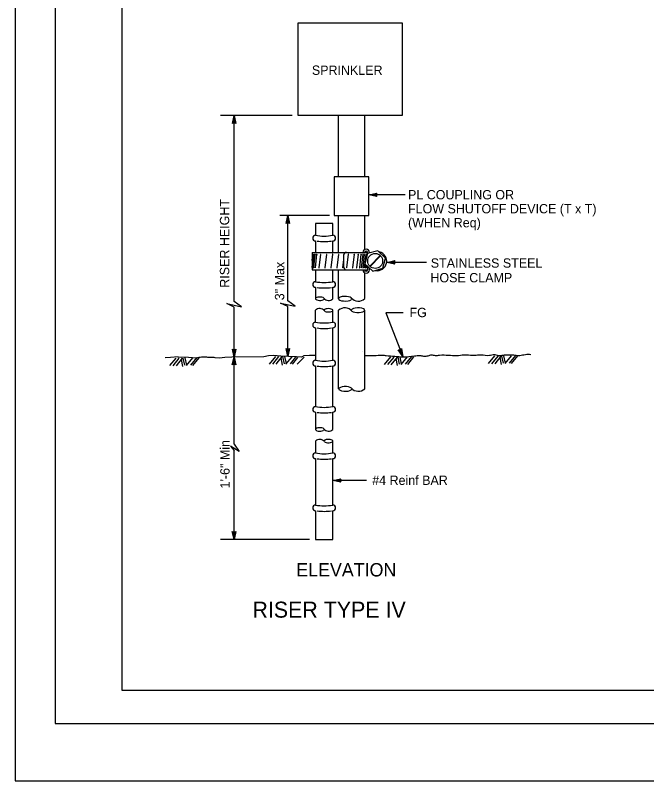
# Model space of a CAD drawing. Extents: x -893 to 867, y -474 to 712.
# Drawn here: x -893 to -420, y -474 to 100 of the extents above; entities that cross this region are included whole.
import ezdxf

# ---------------------------------------------------------------- set-up
doc = ezdxf.new("R2010")
doc.units = 0
for name, color, linetype in [('10 Sheet Format', 7, 'Continuous'), ('56 Stage 3 Anno', 7, 'Continuous'), ('57 Undefined', 7, 'Continuous'), ('60 Nongeo Data', 7, 'Continuous')]:
    doc.layers.add(name, color=color, linetype=linetype)

msp = doc.modelspace()

# ---------------------------------------------------------------- linework, layer by layer
at = {"layer": '10 Sheet Format'}
for p, q in [((-863.45, 668.96), (-863.45, -431.04)), ((-813.45, 643.96), (-813.45, -406.04)), ((-813.45, -406.04), (811.55, -406.04)), ((-863.45, -431.04), (836.55, -431.04))]:
    msp.add_line(p, q, dxfattribs=at)
for points in [[(-893.45, -474.04), (866.55, -474.04), (866.55, 711.96), (-893.45, 711.96)], [(-863.45, -431.04), (836.55, -431.04), (836.55, 668.96), (-863.45, 668.96)]]:
    msp.add_lwpolyline(points, close=True, dxfattribs=at)
at = {"layer": '56 Stage 3 Anno'}
for p, q in [((-685.65, 25.14), (-739.5, 25.14)), ((-730.61, 19.14), (-729.27, 25.14)), ((-730.26, 19.35), (-729.27, 23.76)), ((-729.34, -114.28), (-729.27, 25.14)), ((-685.65, 25.14), (-729.27, 25.14)), ((-729.27, 25.14), (-729.27, 25.14)), ((-729.27, 25.14), (-727.94, 19.14)), ((-729.27, 23.75), (-728.3, 19.37)), ((-729.27, 19.94), (-730.61, 19.14)), ((-730.61, 19.14), (-730.61, 19.14)), ((-729.9, 19.59), (-729.27, 22.37)), ((-729.55, 19.76), (-729.28, 20.99)), ((-729.28, 20.99), (-729.01, 19.78)), ((-729.27, 22.37), (-728.65, 19.55)), ((-727.94, 19.14), (-729.27, 19.94)), ((-727.94, 19.14), (-727.94, 19.14)), ((-628.21, -34.32), (-622.21, -32.99)), ((-601.06, -34.32), (-628.21, -34.32)), ((-622.21, -35.66), (-628.21, -34.32)), ((-628.21, -34.32), (-628.21, -34.32)), ((-622.42, -35.3), (-626.83, -34.32)), ((-626.82, -34.32), (-622.44, -33.35)), ((-625.44, -34.32), (-622.62, -33.7)), ((-622.66, -34.94), (-625.44, -34.32)), ((-624.06, -34.32), (-622.85, -34.05)), ((-622.83, -34.6), (-624.06, -34.32)), ((-622.21, -32.99), (-623.01, -34.32)), ((-623.01, -34.32), (-622.21, -35.66)), ((-622.21, -32.99), (-622.21, -32.99)), ((-622.21, -35.66), (-622.21, -35.66)), ((-657.82, -49.94), (-694.9, -49.94)), ((-690.34, -55.94), (-689, -49.94)), ((-689.99, -55.72), (-689, -51.32)), ((-689, -49.94), (-689, -49.94)), ((-689, -49.94), (-687.67, -55.94)), ((-689, -113.99), (-689, -49.94)), ((-689, -51.33), (-688.03, -55.7)), ((-689, -55.14), (-690.34, -55.94)), ((-690.34, -55.94), (-690.34, -55.94)), ((-689.63, -55.49), (-689, -52.7)), ((-689.28, -55.31), (-689, -54.08)), ((-689, -52.7), (-688.38, -55.53)), ((-689, -54.08), (-688.74, -55.29)), ((-687.67, -55.94), (-689, -55.14)), ((-687.67, -55.94), (-687.67, -55.94)), ((-614.77, -85.03), (-608.77, -83.7)), ((-585, -85.03), (-614.77, -85.03)), ((-608.77, -86.37), (-614.77, -85.03)), ((-614.77, -85.03), (-614.77, -85.03)), ((-608.99, -86.01), (-613.39, -85.03)), ((-613.38, -85.02), (-609.01, -84.05)), ((-612.01, -85.03), (-609.18, -84.4)), ((-609.22, -85.65), (-612.01, -85.03)), ((-610.63, -85.03), (-609.42, -84.76)), ((-609.4, -85.3), (-610.63, -85.03)), ((-608.77, -83.7), (-609.57, -85.03)), ((-609.57, -85.03), (-608.77, -86.37)), ((-608.77, -83.7), (-608.77, -83.7)), ((-608.77, -86.37), (-608.77, -86.37)), ((-723.75, -118.37), (-729.34, -114.28)), ((-683.52, -118), (-689, -113.99)), ((-729.34, -118.57), (-734.79, -115.91)), ((-734.79, -115.91), (-723.75, -118.37)), ((-729.27, -156.1), (-729.34, -118.57)), ((-689, -118.25), (-694.56, -115.55)), ((-694.56, -115.55), (-683.52, -118)), ((-689, -155.56), (-689, -118.25)), ((-602.34, -122.88), (-615.38, -122.88)), ((-615.38, -122.88), (-602.76, -155.72)), ((-729.27, -156.1), (-729.27, -133.26)), ((-729.27, -156.1), (-730.6, -150.1)), ((-730.6, -150.1), (-730.6, -150.1)), ((-730.6, -150.1), (-729.27, -150.9)), ((-729.28, -154.71), (-730.24, -150.34)), ((-729.27, -153.34), (-729.9, -150.51)), ((-729.27, -151.96), (-729.54, -150.75)), ((-729.27, -150.9), (-727.93, -150.1)), ((-727.93, -150.1), (-729.27, -156.1)), ((-728.29, -150.32), (-729.27, -154.72)), ((-728.65, -150.55), (-729.27, -153.34)), ((-728.99, -150.73), (-729.27, -151.96)), ((-727.93, -150.1), (-727.93, -150.1)), ((-689, -155.56), (-690.33, -149.56)), ((-690.33, -149.56), (-690.33, -149.56)), ((-690.33, -149.56), (-689, -150.36)), ((-689, -154.17), (-689.97, -149.8)), ((-689, -152.8), (-689.63, -149.97)), ((-689, -151.42), (-689.27, -150.21)), ((-689, -150.36), (-687.66, -149.56)), ((-687.66, -149.56), (-689, -155.56)), ((-688.02, -149.78), (-689, -154.18)), ((-688.38, -150.01), (-689, -152.8)), ((-688.72, -150.19), (-689, -151.42)), ((-687.66, -149.56), (-687.66, -149.56)), ((-602.76, -155.72), (-606.15, -150.6)), ((-606.15, -150.6), (-606.15, -150.6)), ((-606.15, -150.6), (-604.62, -150.87)), ((-603.26, -154.43), (-605.73, -150.69)), ((-603.75, -153.14), (-605.34, -150.73)), ((-604.24, -151.85), (-604.92, -150.82)), ((-604.62, -150.87), (-603.66, -149.64)), ((-604.43, -150.61), (-604.24, -151.85)), ((-604.17, -150.32), (-603.75, -153.14)), ((-603.91, -149.97), (-603.25, -154.43)), ((-603.66, -149.64), (-603.66, -149.64)), ((-603.66, -149.64), (-602.76, -155.72)), ((-730.66, -162.04), (-729.32, -156.04)), ((-730.31, -161.82), (-729.32, -157.42)), ((-729.95, -161.59), (-729.32, -158.8)), ((-729.6, -161.41), (-729.33, -160.18)), ((-729.33, -160.18), (-729.06, -161.39)), ((-729.32, -221.43), (-729.32, -156.04)), ((-729.32, -156.04), (-729.32, -156.04)), ((-729.32, -156.04), (-727.99, -162.04)), ((-729.32, -157.43), (-728.35, -161.81)), ((-729.32, -158.8), (-728.7, -161.63)), ((-729.27, -156.1), (-729.27, -156.1)), ((-689, -155.56), (-689, -155.56)), ((-602.76, -155.72), (-602.76, -155.72)), ((-729.32, -161.24), (-730.66, -162.04)), ((-730.66, -162.04), (-730.66, -162.04)), ((-727.99, -162.04), (-729.32, -161.24)), ((-727.99, -162.04), (-727.99, -162.04)), ((-725.4, -227.02), (-732.04, -222.9)), ((-732.04, -222.9), (-729.32, -226.25)), ((-729.32, -221.43), (-725.4, -227.02)), ((-729.32, -292.99), (-729.32, -226.25)), ((-655.23, -248.74), (-649.23, -247.41)), ((-629.92, -248.74), (-655.23, -248.74)), ((-649.23, -250.08), (-655.23, -248.74)), ((-655.23, -248.74), (-655.23, -248.74)), ((-649.44, -249.72), (-653.85, -248.74)), ((-653.84, -248.73), (-649.46, -247.77)), ((-652.46, -248.74), (-649.64, -248.11)), ((-649.68, -249.36), (-652.46, -248.74)), ((-651.08, -248.74), (-649.87, -248.47)), ((-649.85, -249.01), (-651.08, -248.74)), ((-649.23, -247.41), (-650.03, -248.74)), ((-650.03, -248.74), (-649.23, -250.08)), ((-649.23, -247.41), (-649.23, -247.41)), ((-649.23, -250.08), (-649.23, -250.08)), ((-729.32, -292.99), (-730.65, -286.99)), ((-730.65, -286.99), (-730.65, -286.99)), ((-730.65, -286.99), (-729.32, -287.79)), ((-729.33, -291.6), (-730.29, -287.22)), ((-729.32, -287.79), (-727.98, -286.99)), ((-727.98, -286.99), (-729.32, -292.99)), ((-728.34, -287.2), (-729.32, -291.61)), ((-727.98, -286.99), (-727.98, -286.99)), ((-729.32, -290.22), (-729.95, -287.4)), ((-729.32, -288.84), (-729.59, -287.63)), ((-728.7, -287.44), (-729.32, -290.22)), ((-729.05, -287.61), (-729.32, -288.84)), ((-672.61, -292.99), (-739.5, -292.99)), ((-729.32, -292.99), (-729.32, -292.99))]:
    msp.add_line(p, q, dxfattribs=at)
at = {"layer": '60 Nongeo Data'}
for p, q in [((-650.88, -20.91), (-650.88, 25.14)), ((-631.32, -20.91), (-631.32, 25.14)), ((-650.88, -77.52), (-650.88, -49.94)), ((-631.32, -75.18), (-631.32, -49.94)), ((-655.23, -55.79), (-668.26, -55.79)), ((-668.26, -55.79), (-668.26, -64.7)), ((-655.23, -64.7), (-655.23, -55.79)), ((-668.27, -68.91), (-668.26, -68.91)), ((-668.26, -68.91), (-668.26, -77.52)), ((-655.23, -77.52), (-655.23, -68.91)), ((-670.83, -77.52), (-670.83, -90.56)), ((-670.83, -77.52), (-629.15, -77.52)), ((-670.51, -79.05), (-670.83, -81.73)), ((-669.88, -79.06), (-670.83, -87.01)), ((-670.83, -83.66), (-670.29, -79.08)), ((-670.83, -88.94), (-669.66, -79.08)), ((-669.23, -79.08), (-670.41, -88.93)), ((-670.18, -88.96), (-669, -79.1)), ((-668.6, -79.08), (-669.78, -88.93)), ((-669.55, -88.96), (-668.37, -79.1)), ((-667.39, -79.08), (-668.57, -88.93)), ((-668.34, -88.96), (-667.17, -79.1)), ((-664.42, -79.09), (-665.6, -88.94)), ((-665.38, -88.97), (-664.2, -79.11)), ((-660.04, -79.11), (-661.22, -88.97)), ((-660.99, -88.99), (-659.82, -79.14)), ((-655.47, -79.07), (-656.64, -88.92)), ((-656.42, -88.94), (-655.24, -79.09)), ((-650.99, -79.11), (-652.16, -88.97)), ((-651.94, -88.99), (-650.76, -79.14)), ((-647.17, -79.7), (-647.17, -88.39)), ((-643.66, -79.04), (-644.84, -88.89)), ((-644.61, -88.91), (-643.44, -79.06)), ((-639.3, -79.04), (-640.48, -88.89)), ((-640.26, -88.91), (-639.08, -79.06)), ((-636.27, -79.06), (-637.44, -88.91)), ((-637.22, -88.94), (-636.04, -79.08)), ((-634.08, -79.06), (-635.26, -88.91)), ((-635.04, -88.94), (-633.86, -79.09)), ((-632.7, -79.04), (-633.88, -88.89)), ((-633.65, -88.92), (-632.47, -79.07)), ((-631.59, -79.08), (-632.77, -88.94)), ((-632.54, -88.96), (-631.36, -79.11)), ((-630.53, -79.01), (-631.71, -88.87)), ((-631.48, -88.89), (-630.3, -79.04)), ((-629.09, -78.41), (-631.1, -86.16)), ((-629.72, -79.04), (-630.12, -82.39)), ((-629.7, -80.75), (-629.5, -79.06)), ((-629.15, -77.52), (-629.15, -78.64)), ((-621.37, -76.28), (-629.09, -78.41)), ((-627.74, -77.63), (-627.74, -78.04)), ((-619.68, -79.8), (-627.57, -87.78)), ((-619.35, -80.13), (-627.24, -88.1)), ((-615.81, -81.79), (-621.37, -76.28)), ((-647.17, -82.91), (-647.88, -88.89)), ((-647.65, -88.92), (-647.17, -84.84)), ((-631.1, -86.16), (-625.24, -91.71)), ((-617.66, -89.47), (-615.81, -81.79)), ((-670.83, -90.56), (-629.15, -90.56)), ((-668.26, -90.56), (-668.26, -99.52)), ((-655.23, -99.52), (-655.23, -90.56)), ((-650.88, -112.29), (-650.88, -90.56)), ((-632.76, -90.56), (-632.76, -90.56)), ((-630.63, -86.61), (-630.9, -88.89)), ((-630.68, -88.91), (-630.42, -86.8)), ((-630.06, -87.14), (-630.27, -88.87)), ((-630.05, -88.9), (-629.86, -87.34)), ((-629.15, -88.01), (-629.15, -90.56)), ((-627.79, -90.56), (-627.79, -89.29)), ((-625.24, -91.71), (-617.66, -89.47)), ((-631.32, -112.24), (-631.32, -92.83)), ((-668.27, -103.74), (-668.26, -103.74)), ((-668.26, -103.74), (-668.26, -112.29)), ((-655.23, -112.29), (-655.23, -103.74)), ((-661.29, -112.52), (-662.46, -113.09)), ((-640.7, -112.36), (-641.49, -113)), ((-662.2, -120.76), (-661.03, -120.19)), ((-641.51, -120.87), (-640.72, -120.23)), ((-668.26, -129.9), (-668.26, -120.98)), ((-655.23, -129.9), (-655.23, -120.98)), ((-650.88, -152.03), (-650.88, -120.98)), ((-631.32, -154.4), (-631.32, -120.93)), ((-668.26, -134.13), (-668.26, -152.03)), ((-655.23, -152.03), (-655.23, -134.13)), ((-699.4, -154.91), (-703.4, -155.25)), ((-694.18, -155.36), (-699.4, -154.91)), ((-672.74, -154.91), (-676.85, -155.25)), ((-668.29, -154.8), (-672.74, -154.91)), ((-668.26, -152.03), (-668.26, -158.52)), ((-655.23, -158.52), (-655.23, -152.03)), ((-650.88, -179.99), (-650.88, -152.24)), ((-632.76, -152.03), (-632.76, -152.03)), ((-631.32, -179.99), (-631.32, -154.4)), ((-518.24, -154.97), (-522.92, -160.69)), ((-776.95, -156.36), (-780.95, -156.58)), ((-773.08, -156.82), (-777.76, -162.54)), ((-771.17, -156.03), (-776.95, -156.36)), ((-770.64, -156.86), (-775.32, -162.58)), ((-768.2, -156.9), (-772.88, -162.62)), ((-763.51, -156.36), (-771.39, -156.05)), ((-769.05, -157.88), (-767.97, -163.24)), ((-767.71, -156.84), (-766.63, -162.2)), ((-766.21, -156.72), (-765.13, -162.08)), ((-760.63, -156.73), (-765.31, -162.45)), ((-757.4, -156.8), (-763.51, -156.36)), ((-757.36, -156.5), (-762.04, -162.22)), ((-755.77, -156.76), (-760.46, -162.47)), ((-740.29, -156.8), (-743.4, -156.58)), ((-736.29, -156.47), (-740.29, -156.8)), ((-730.95, -156.25), (-736.29, -156.47)), ((-706.96, -155.91), (-730.95, -156.25)), ((-703.4, -155.25), (-706.96, -155.91)), ((-698.3, -155.69), (-702.98, -161.41)), ((-695.86, -155.74), (-700.54, -161.45)), ((-693.42, -155.78), (-698.1, -161.5)), ((-694.27, -156.76), (-693.19, -162.11)), ((-688.51, -155.58), (-694.18, -155.36)), ((-692.93, -155.72), (-691.85, -161.08)), ((-691.43, -155.6), (-690.35, -160.96)), ((-685.94, -155.8), (-690.62, -161.51)), ((-682.4, -156.03), (-688.51, -155.58)), ((-683.31, -156.27), (-687.26, -161.1)), ((-681.62, -156.39), (-685.68, -161.35)), ((-678.63, -156.25), (-682.4, -156.03)), ((-676.63, -156.09), (-682.08, -161.44)), ((-676.85, -155.25), (-678.63, -156.25)), ((-611.92, -156.03), (-616.61, -161.75)), ((-609.48, -156.08), (-614.16, -161.79)), ((-607.04, -156.12), (-611.72, -161.84)), ((-607.9, -157.09), (-606.82, -162.45)), ((-606.56, -156.06), (-605.48, -161.42)), ((-605.05, -155.94), (-603.97, -161.3)), ((-599.47, -155.95), (-604.16, -161.66)), ((-596.21, -155.72), (-600.89, -161.44)), ((-594.62, -155.97), (-599.3, -161.69)), ((-533.96, -155.28), (-538.64, -161)), ((-531.52, -155.33), (-536.2, -161.04)), ((-529.08, -155.37), (-533.76, -161.09)), ((-529.93, -156.34), (-528.85, -161.7)), ((-528.59, -155.31), (-527.51, -160.67)), ((-527.09, -155.19), (-526.01, -160.55)), ((-521.51, -155.2), (-526.19, -160.91)), ((-516.65, -155.22), (-521.34, -160.94)), ((-668.27, -162.73), (-668.26, -162.73)), ((-668.26, -162.73), (-668.26, -193.28)), ((-655.23, -193.26), (-655.23, -162.73)), ((-640.64, -180.05), (-641.43, -180.7)), ((-668.27, -197.49), (-668.26, -197.49)), ((-668.26, -197.48), (-668.26, -210.41)), ((-655.23, -210.41), (-655.23, -197.49)), ((-661.29, -210.64), (-662.46, -211.21)), ((-668.26, -219.11), (-668.26, -228.06)), ((-662.2, -218.88), (-661.03, -218.31)), ((-655.23, -228.05), (-655.23, -219.11)), ((-668.27, -232.27), (-668.26, -232.27)), ((-668.26, -232.27), (-668.26, -267.17)), ((-655.23, -267.15), (-655.23, -232.27)), ((-668.27, -271.38), (-668.26, -271.38)), ((-668.26, -271.38), (-668.26, -292.99)), ((-655.23, -292.99), (-655.23, -271.38)), ((-668.26, -292.99), (-655.23, -292.99))]:
    msp.add_line(p, q, dxfattribs=at)
for points in [[(-681.3, 25.14), (-681.3, 94.67), (-603.08, 94.67), (-603.08, 25.14)], [(-654.1, -49.94), (-628.21, -49.94), (-628.21, -20.91), (-654.1, -20.91)]]:
    msp.add_lwpolyline(points, close=True, dxfattribs=at)
msp.add_circle((-623.44, -83.96), 5.61, dxfattribs=at)
for centre, radius, start, end in [((-668.23, -66.81), 2.11, 90.82689, 269.14308), ((-661.75, -27.98), 37.29, 259.93187, 280.06824), ((-655.26, -66.81), 2.11, 270.82689, 89.14308), ((-661.75, -32.12), 37.29, 261.77663, 278.47418), ((-670.4, -79.07), 0.114, 353.41806, 173.65981), ((-669.77, -79.07), 0.114, 353.41806, 173.65981), ((-669.12, -79.09), 0.114, 353.41806, 173.65981), ((-668.49, -79.09), 0.114, 353.41806, 173.65981), ((-667.28, -79.09), 0.114, 353.41806, 173.65981), ((-664.31, -79.1), 0.114, 353.41806, 173.65981), ((-659.93, -79.13), 0.114, 353.41806, 173.65981), ((-655.35, -79.08), 0.114, 353.41806, 173.65981), ((-650.87, -79.13), 0.114, 353.41806, 173.65981), ((-644.99, -79.7), 2.17, 90, 180), ((-643.55, -79.05), 0.114, 353.41806, 173.65981), ((-639.19, -79.05), 0.114, 353.41806, 173.65981), ((-636.15, -79.07), 0.114, 353.41806, 173.65981), ((-633.97, -79.07), 0.114, 353.41806, 173.65981), ((-630.22, -77.58), 2.49, 358.78971, 178.69805), ((-632.58, -79.05), 0.114, 353.41806, 173.65981), ((-631.48, -79.1), 0.114, 353.41806, 173.65981), ((-630.22, -77.58), 1.07, 3.01279, 176.98721), ((-630.42, -79.03), 0.114, 353.41806, 173.65981), ((-629.61, -79.05), 0.114, 353.41806, 173.65981), ((-630.22, -77.58), 1.07, 358.78971, 0.23197), ((-621.88, -84.15), 7.09, 259.18612, 77.64942), ((-670.29, -88.94), 0.114, 173.41806, 353.41806), ((-669.66, -88.94), 0.114, 173.41806, 353.41806), ((-668.46, -88.94), 0.114, 173.41806, 353.41806), ((-665.49, -88.95), 0.114, 173.41806, 353.41806), ((-661.11, -88.98), 0.114, 173.41806, 353.41806), ((-656.53, -88.93), 0.114, 173.41806, 353.41806), ((-652.05, -88.98), 0.114, 173.41806, 353.41806), ((-647.76, -88.91), 0.114, 173.41806, 353.41806), ((-644.99, -88.39), 2.17, 180, 270), ((-644.73, -88.9), 0.114, 173.41806, 353.41806), ((-640.37, -88.9), 0.114, 173.41806, 353.41806), ((-637.33, -88.92), 0.114, 173.41806, 353.41806), ((-635.15, -88.93), 0.114, 173.41806, 353.41806), ((-633.76, -88.91), 0.114, 173.41806, 353.41806), ((-632.65, -88.95), 0.114, 173.41806, 353.41806), ((-630.28, -90.56), 2.49, 180, 0), ((-631.59, -88.88), 0.114, 173.41806, 353.41806), ((-630.28, -90.56), 1.13, 180, 0), ((-630.79, -88.9), 0.114, 173.41806, 353.41806), ((-630.16, -88.88), 0.114, 173.41806, 353.41806), ((-668.23, -101.63), 2.11, 90.82689, 269.14308), ((-661.75, -62.81), 37.29, 259.93187, 280.06824), ((-655.26, -101.63), 2.11, 270.82689, 89.14308), ((-661.75, -66.95), 37.29, 261.77663, 278.47418), ((-658.39, -109), 4.56, 218.76801, 313.82446), ((-636.07, -107.01), 7.07, 221.56726, 312.18618), ((-665.11, -124.27), 4.56, 38.76801, 133.82446), ((-646.13, -126.22), 7.07, 41.56726, 132.18618), ((-668.23, -132), 2.11, 90.82689, 269.14308), ((-661.75, -93.19), 37.29, 259.93187, 280.06824), ((-655.26, -132.02), 2.11, 270.82689, 89.14308), ((-661.75, -97.34), 37.29, 261.77663, 278.47418), ((-668.23, -160.63), 2.11, 90.82689, 269.14308), ((-661.75, -121.8), 37.29, 259.93187, 280.06824), ((-655.26, -160.63), 2.11, 270.82689, 89.14308), ((-661.75, -125.94), 37.29, 261.77663, 278.47418), ((-636.01, -174.7), 7.07, 221.56726, 312.18618), ((-668.23, -195.38), 2.11, 90.82689, 269.14308), ((-661.75, -156.56), 37.29, 259.93187, 280.06824), ((-655.26, -195.38), 2.11, 270.82689, 89.14308), ((-661.75, -160.7), 37.29, 261.77663, 278.47418), ((-658.39, -207.12), 4.56, 218.76801, 313.82446), ((-665.11, -222.4), 4.56, 38.76801, 133.82446), ((-668.23, -230.17), 2.11, 90.82689, 269.14308), ((-661.75, -191.34), 37.29, 259.93187, 280.06824), ((-655.26, -230.17), 2.11, 270.82689, 89.14308), ((-661.75, -195.48), 37.29, 261.77663, 278.47418), ((-668.23, -269.28), 2.11, 90.82689, 269.14308), ((-661.75, -230.45), 37.29, 259.93187, 280.06824), ((-655.26, -269.28), 2.11, 270.82689, 89.14308), ((-661.75, -234.59), 37.29, 261.77663, 278.47418)]:
    msp.add_arc(centre, radius, start, end, dxfattribs=at)
for centre, major_axis, ratio, start_param, end_param in [((-665.01, -112.29), (-3.26, 0), 0.389248, 3.539799, 8.787226), ((-645.98, -112.29), (-4.9, 0), 0.358884, 3.476608, 9.002436), ((-658.49, -120.98), (3.26, 0), 0.389248, 3.539799, 8.787226), ((-636.23, -120.94), (4.9, 0), 0.358884, 3.476608, 9.002436), ((-645.92, -179.99), (-4.9, 0), 0.358884, 3.476608, 9.002436), ((-665.01, -210.41), (-3.26, 0), 0.389248, 3.539799, 8.787226), ((-658.49, -219.11), (3.26, 0), 0.389248, 3.539799, 8.787226)]:
    msp.add_ellipse(centre, major_axis=major_axis, ratio=ratio, start_param=start_param, end_param=end_param, dxfattribs=at)
for points in [[(-631.21, -154.95), (-624.14, -154.92), (-618.38, -154.68), (-615.17, -154.9), (-602.44, -155.87), (-594.02, -155.22), (-589.91, -154.87), (-587.28, -155.39)], [(-587.28, -155.39), (-584.5, -155.28), (-581.58, -154.47), (-578.34, -154.8), (-575.09, -154.64), (-568.44, -154.64), (-562.44, -154.96), (-556.6, -154.31), (-550.44, -154.64), (-546.71, -154.47)], [(-546.71, -154.47), (-544.09, -154.32), (-537.75, -154.77), (-535.98, -154.32), (-533.75, -154.21), (-531.98, -154.77), (-528.42, -154.77), (-525.64, -154.44), (-522.31, -154.32), (-518.53, -154.55), (-514.87, -154.88), (-510.76, -154.1), (-506.65, -154.1)], [(-743.4, -156.58), (-746.42, -156.39), (-749.76, -156.28), (-753.87, -156.22), (-755.7, -156.5), (-757.59, -156.89)]]:
    msp.add_spline(points, degree=3, dxfattribs=at)

# ---------------------------------------------------------------- texts
at = {"layer": '57 Undefined'}
for s, height, p in [('SPRINKLER', 7, (-670.96, 55.74)), ('PL COUPLING OR', 7, (-598.8, -37.73)), ('FLOW SHUTOFF DEVICE (T x T)', 7, (-598.8, -48.23)), ('(WHEN Req)', 7, (-598.8, -58.73)), ('STAINLESS STEEL', 7, (-581.73, -89)), ('HOSE CLAMP', 7, (-581.99, -100)), ('FG', 7, (-597.69, -126.12)), ('#4 Reinf BAR', 7, (-625.66, -252.06)), ('ELEVATION', 10, (-682.65, -320.74)), ('RISER TYPE IV', 12, (-715.54, -351.68))]:
    msp.add_text(s, height=height, dxfattribs=at).set_placement(p)
for s, p in [('RISER HEIGHT', (-732.97, -104.04)), ('3" Max', (-691.67, -113.44)), ('1\'-6" Min', (-732.67, -254.68))]:
    msp.add_text(s, height=7, rotation=90, dxfattribs=at).set_placement(p)

doc.saveas('drawing.dxf')
